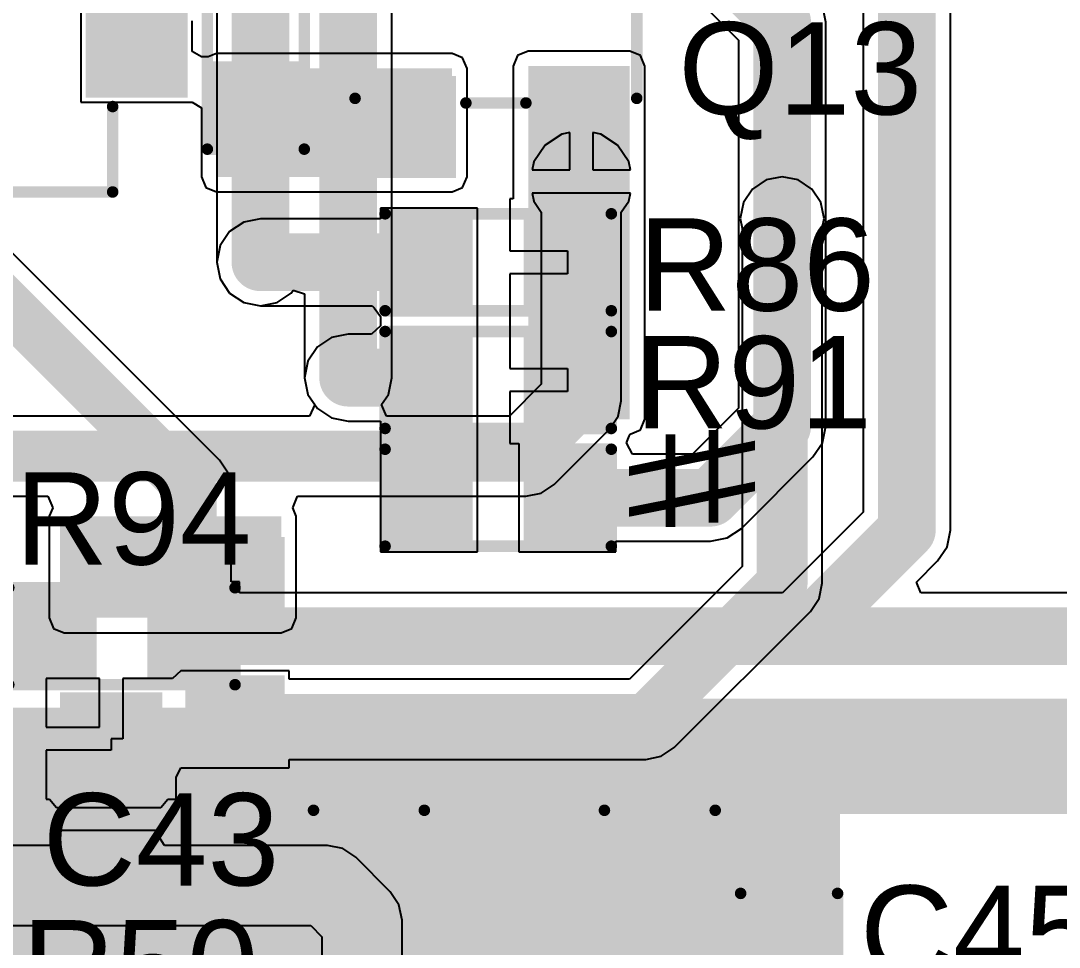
# Model space of a CAD drawing. Header units: millimetres. Extents: x 0 to 214, y 0 to 214.
# Drawn here: x 5.2732 to 5.723, y 0.9653 to 1.3666 of the extents above; entities that cross this region are included whole.
import ezdxf

# ---------------------------------------------------------------- set-up
doc = ezdxf.new("R2010")
doc.units = ezdxf.units.MM
doc.header["$MEASUREMENT"] = 0
for name, color, linetype in [('BottomLayer', 5, 'Continuous'), ('BottomPaste', 16, 'Continuous'), ('BottomSolder', 6, 'Continuous'), ('TopLayer', 1, 'Continuous'), ('TopOverlay', 2, 'Continuous'), ('TopPaste', 8, 'Continuous'), ('TopSolder', 216, 'Continuous'), ('ViaHoleLayer', 16, 'Continuous')]:
    doc.layers.add(name, color=color, linetype=linetype)
doc.styles.add('Arial', font='', dxfattribs={"height": 0.2})
doc.styles.get('Arial').set_extended_font_data('Arial')

# ---------------------------------------------------------------- blocks, each defined once
blk = doc.blocks.new('RES_0603_128')
at = {"layer": 'TopLayer'}
for points in [[(-0.015, 0.0175), (-0.015, -0.0175), (-0.045, -0.0175), (-0.045, 0.0175)], [(0.045, 0.0175), (0.045, -0.0175), (0.015, -0.0175), (0.015, 0.0175)]]:
    blk.add_hatch(color=1, dxfattribs=at).paths.add_polyline_path(points)
at = {"layer": 'TopPaste'}
for points in [[(-0.015, 0.0175), (-0.015, -0.0175), (-0.045, -0.0175), (-0.045, 0.0175)], [(0.045, 0.0175), (0.045, -0.0175), (0.015, -0.0175), (0.015, 0.0175)]]:
    blk.add_hatch(color=8, dxfattribs=at).paths.add_polyline_path(points)
at = {"layer": 'TopSolder'}
for points in [[(-0.011, 0.0215), (-0.011, -0.0215), (-0.049, -0.0215), (-0.049, 0.0215)], [(0.049, 0.0215), (0.049, -0.0215), (0.011, -0.0215), (0.011, 0.0215)]]:
    blk.add_hatch(color=216, dxfattribs=at).paths.add_polyline_path(points)
at = {"layer": 'TopOverlay', "const_width": 0.005}
for points in [[(-0.049, -0.021), (-0.049, 0.021)], [(-0.049, 0.021), (0.049, 0.021)], [(0.049, -0.021), (0.049, 0.021)], [(-0.049, -0.021), (0.049, -0.021)]]:
    blk.add_lwpolyline(points, dxfattribs=at)
at = {"layer": 'TopOverlay', "const_width": 0.0025}
for points in [[(-0.05025, 0.021, 1), (-0.04775, 0.021, 1)], [(-0.05025, 0.021, 1), (-0.04775, 0.021, 1)], [(0.04775, 0.021, 1), (0.05025, 0.021, 1)], [(0.04775, 0.021, 1), (0.05025, 0.021, 1)], [(-0.05025, -0.021, 1), (-0.04775, -0.021, 1)], [(-0.05025, -0.021, 1), (-0.04775, -0.021, 1)], [(0.04775, -0.021, 1), (0.05025, -0.021, 1)], [(0.04775, -0.021, 1), (0.05025, -0.021, 1)]]:
    blk.add_lwpolyline(points, format="xyb", close=True, dxfattribs=at)
blk = doc.blocks.new('RES_0603_B_129')
at = {"layer": 'BottomLayer'}
for points in [[(-0.045, -0.0175), (-0.045, 0.0175), (-0.015, 0.0175), (-0.015, -0.0175)], [(0.015, -0.0175), (0.015, 0.0175), (0.045, 0.0175), (0.045, -0.0175)]]:
    blk.add_hatch(color=5, dxfattribs=at).paths.add_polyline_path(points)
at = {"layer": 'BottomPaste'}
for points in [[(-0.045, -0.0175), (-0.045, 0.0175), (-0.015, 0.0175), (-0.015, -0.0175)], [(0.015, -0.0175), (0.015, 0.0175), (0.045, 0.0175), (0.045, -0.0175)]]:
    blk.add_hatch(color=16, dxfattribs=at).paths.add_polyline_path(points)
at = {"layer": 'BottomSolder'}
for points in [[(-0.049, -0.0215), (-0.049, 0.0215), (-0.011, 0.0215), (-0.011, -0.0215)], [(0.011, -0.0215), (0.011, 0.0215), (0.049, 0.0215), (0.049, -0.0215)]]:
    blk.add_hatch(color=6, dxfattribs=at).paths.add_polyline_path(points)
blk = doc.blocks.new('RES_0603_135')
at = {"layer": 'TopLayer'}
for points in [[(-0.015, 0.0175), (-0.015, -0.0175), (-0.045, -0.0175), (-0.045, 0.0175)], [(0.045, 0.0175), (0.045, -0.0175), (0.015, -0.0175), (0.015, 0.0175)]]:
    blk.add_hatch(color=1, dxfattribs=at).paths.add_polyline_path(points)
at = {"layer": 'TopPaste'}
for points in [[(-0.015, 0.0175), (-0.015, -0.0175), (-0.045, -0.0175), (-0.045, 0.0175)], [(0.045, 0.0175), (0.045, -0.0175), (0.015, -0.0175), (0.015, 0.0175)]]:
    blk.add_hatch(color=8, dxfattribs=at).paths.add_polyline_path(points)
at = {"layer": 'TopSolder'}
for points in [[(-0.011, 0.0215), (-0.011, -0.0215), (-0.049, -0.0215), (-0.049, 0.0215)], [(0.049, 0.0215), (0.049, -0.0215), (0.011, -0.0215), (0.011, 0.0215)]]:
    blk.add_hatch(color=216, dxfattribs=at).paths.add_polyline_path(points)
at = {"layer": 'TopOverlay', "const_width": 0.005}
for points in [[(-0.049, -0.021), (-0.049, 0.021)], [(-0.049, 0.021), (0.049, 0.021)], [(0.049, -0.021), (0.049, 0.021)], [(-0.049, -0.021), (0.049, -0.021)]]:
    blk.add_lwpolyline(points, dxfattribs=at)
at = {"layer": 'TopOverlay', "const_width": 0.0025}
for points in [[(-0.05025, 0.021, 1), (-0.04775, 0.021, 1)], [(-0.05025, 0.021, 1), (-0.04775, 0.021, 1)], [(0.04775, 0.021, 1), (0.05025, 0.021, 1)], [(0.04775, 0.021, 1), (0.05025, 0.021, 1)], [(-0.05025, -0.021, 1), (-0.04775, -0.021, 1)], [(-0.05025, -0.021, 1), (-0.04775, -0.021, 1)], [(0.04775, -0.021, 1), (0.05025, -0.021, 1)], [(0.04775, -0.021, 1), (0.05025, -0.021, 1)]]:
    blk.add_lwpolyline(points, format="xyb", close=True, dxfattribs=at)
blk = doc.blocks.new('RES_0603_138')
at = {"layer": 'TopLayer'}
for points in [[(-0.015, 0.0175), (-0.015, -0.0175), (-0.045, -0.0175), (-0.045, 0.0175)], [(0.045, 0.0175), (0.045, -0.0175), (0.015, -0.0175), (0.015, 0.0175)]]:
    blk.add_hatch(color=1, dxfattribs=at).paths.add_polyline_path(points)
at = {"layer": 'TopPaste'}
for points in [[(-0.015, 0.0175), (-0.015, -0.0175), (-0.045, -0.0175), (-0.045, 0.0175)], [(0.045, 0.0175), (0.045, -0.0175), (0.015, -0.0175), (0.015, 0.0175)]]:
    blk.add_hatch(color=8, dxfattribs=at).paths.add_polyline_path(points)
at = {"layer": 'TopSolder'}
for points in [[(-0.011, 0.0215), (-0.011, -0.0215), (-0.049, -0.0215), (-0.049, 0.0215)], [(0.049, 0.0215), (0.049, -0.0215), (0.011, -0.0215), (0.011, 0.0215)]]:
    blk.add_hatch(color=216, dxfattribs=at).paths.add_polyline_path(points)
at = {"layer": 'TopOverlay', "const_width": 0.005}
for points in [[(-0.049, 0.021), (-0.049, -0.021)], [(0.049, 0.021), (-0.049, 0.021)], [(0.049, 0.021), (0.049, -0.021)], [(0.049, -0.021), (-0.049, -0.021)]]:
    blk.add_lwpolyline(points, dxfattribs=at)
at = {"layer": 'TopOverlay', "const_width": 0.0025}
for points in [[(-0.05025, 0.021, 1), (-0.04775, 0.021, 1)], [(-0.05025, 0.021, 1), (-0.04775, 0.021, 1)], [(0.04775, 0.021, 1), (0.05025, 0.021, 1)], [(0.04775, 0.021, 1), (0.05025, 0.021, 1)], [(-0.05025, -0.021, 1), (-0.04775, -0.021, 1)], [(-0.05025, -0.021, 1), (-0.04775, -0.021, 1)], [(0.04775, -0.021, 1), (0.05025, -0.021, 1)], [(0.04775, -0.021, 1), (0.05025, -0.021, 1)]]:
    blk.add_lwpolyline(points, format="xyb", close=True, dxfattribs=at)
blk = doc.blocks.new('RES_0603_143')
at = {"layer": 'TopLayer'}
for points in [[(-0.015, 0.0175), (-0.015, -0.0175), (-0.045, -0.0175), (-0.045, 0.0175)], [(0.045, 0.0175), (0.045, -0.0175), (0.015, -0.0175), (0.015, 0.0175)]]:
    blk.add_hatch(color=1, dxfattribs=at).paths.add_polyline_path(points)
at = {"layer": 'TopPaste'}
for points in [[(-0.015, 0.0175), (-0.015, -0.0175), (-0.045, -0.0175), (-0.045, 0.0175)], [(0.045, 0.0175), (0.045, -0.0175), (0.015, -0.0175), (0.015, 0.0175)]]:
    blk.add_hatch(color=8, dxfattribs=at).paths.add_polyline_path(points)
at = {"layer": 'TopSolder'}
for points in [[(-0.011, 0.0215), (-0.011, -0.0215), (-0.049, -0.0215), (-0.049, 0.0215)], [(0.049, 0.0215), (0.049, -0.0215), (0.011, -0.0215), (0.011, 0.0215)]]:
    blk.add_hatch(color=216, dxfattribs=at).paths.add_polyline_path(points)
at = {"layer": 'TopOverlay', "const_width": 0.005}
for points in [[(-0.049, 0.021), (-0.049, -0.021)], [(0.049, 0.021), (-0.049, 0.021)], [(0.049, 0.021), (0.049, -0.021)], [(0.049, -0.021), (-0.049, -0.021)]]:
    blk.add_lwpolyline(points, dxfattribs=at)
at = {"layer": 'TopOverlay', "const_width": 0.0025}
for points in [[(-0.05025, 0.021, 1), (-0.04775, 0.021, 1)], [(-0.05025, 0.021, 1), (-0.04775, 0.021, 1)], [(0.04775, 0.021, 1), (0.05025, 0.021, 1)], [(0.04775, 0.021, 1), (0.05025, 0.021, 1)], [(-0.05025, -0.021, 1), (-0.04775, -0.021, 1)], [(-0.05025, -0.021, 1), (-0.04775, -0.021, 1)], [(0.04775, -0.021, 1), (0.05025, -0.021, 1)], [(0.04775, -0.021, 1), (0.05025, -0.021, 1)]]:
    blk.add_lwpolyline(points, format="xyb", close=True, dxfattribs=at)
blk = doc.blocks.new('SOT_23_B_157')
at = {"layer": 'BottomLayer'}
for points in [[(-0.05354, 0.05748), (-0.02126, 0.05748), (-0.02126, 0.02126), (-0.05354, 0.02126)], [(0.02126, 0.05748), (0.05354, 0.05748), (0.05354, 0.02126), (0.02126, 0.02126)], [(-0.01614, -0.02126), (0.01614, -0.02126), (0.01614, -0.05748), (-0.01614, -0.05748)]]:
    blk.add_hatch(color=5, dxfattribs=at).paths.add_polyline_path(points)
at = {"layer": 'BottomPaste'}
for points in [[(-0.05354, 0.05748), (-0.02126, 0.05748), (-0.02126, 0.02126), (-0.05354, 0.02126)], [(0.02126, 0.05748), (0.05354, 0.05748), (0.05354, 0.02126), (0.02126, 0.02126)], [(-0.01614, -0.02126), (0.01614, -0.02126), (0.01614, -0.05748), (-0.01614, -0.05748)]]:
    blk.add_hatch(color=16, dxfattribs=at).paths.add_polyline_path(points)
at = {"layer": 'BottomSolder'}
for points in [[(-0.05754, 0.06148), (-0.01726, 0.06148), (-0.01726, 0.01726), (-0.05754, 0.01726)], [(0.01726, 0.06148), (0.05754, 0.06148), (0.05754, 0.01726), (0.01726, 0.01726)], [(-0.02014, -0.01726), (0.02014, -0.01726), (0.02014, -0.06148), (-0.02014, -0.06148)]]:
    blk.add_hatch(color=6, dxfattribs=at).paths.add_polyline_path(points)
blk = doc.blocks.new('RES_0603_283')
at = {"layer": 'TopLayer'}
for points in [[(-0.015, 0.0175), (-0.015, -0.0175), (-0.045, -0.0175), (-0.045, 0.0175)], [(0.045, 0.0175), (0.045, -0.0175), (0.015, -0.0175), (0.015, 0.0175)]]:
    blk.add_hatch(color=1, dxfattribs=at).paths.add_polyline_path(points)
at = {"layer": 'TopPaste'}
for points in [[(-0.015, 0.0175), (-0.015, -0.0175), (-0.045, -0.0175), (-0.045, 0.0175)], [(0.045, 0.0175), (0.045, -0.0175), (0.015, -0.0175), (0.015, 0.0175)]]:
    blk.add_hatch(color=8, dxfattribs=at).paths.add_polyline_path(points)
at = {"layer": 'TopSolder'}
for points in [[(-0.011, 0.0215), (-0.011, -0.0215), (-0.049, -0.0215), (-0.049, 0.0215)], [(0.049, 0.0215), (0.049, -0.0215), (0.011, -0.0215), (0.011, 0.0215)]]:
    blk.add_hatch(color=216, dxfattribs=at).paths.add_polyline_path(points)
at = {"layer": 'TopOverlay', "const_width": 0.005}
for points in [[(-0.049, 0.021), (0.049, 0.021)], [(-0.049, 0.021), (-0.049, -0.021)], [(0.049, 0.021), (0.049, -0.021)], [(-0.049, -0.021), (0.049, -0.021)]]:
    blk.add_lwpolyline(points, dxfattribs=at)
at = {"layer": 'TopOverlay', "const_width": 0.0025}
for points in [[(-0.05025, 0.021, 1), (-0.04775, 0.021, 1)], [(-0.05025, 0.021, 1), (-0.04775, 0.021, 1)], [(0.04775, 0.021, 1), (0.05025, 0.021, 1)], [(0.04775, 0.021, 1), (0.05025, 0.021, 1)], [(-0.05025, -0.021, 1), (-0.04775, -0.021, 1)], [(-0.05025, -0.021, 1), (-0.04775, -0.021, 1)], [(0.04775, -0.021, 1), (0.05025, -0.021, 1)], [(0.04775, -0.021, 1), (0.05025, -0.021, 1)]]:
    blk.add_lwpolyline(points, format="xyb", close=True, dxfattribs=at)
blk = doc.blocks.new('SOT_23_314')
at = {"layer": 'TopLayer'}
for points in [[(-0.01614, 0.05748), (0.01614, 0.05748), (0.01614, 0.02126), (-0.01614, 0.02126)], [(-0.05354, -0.02126), (-0.02126, -0.02126), (-0.02126, -0.05748), (-0.05354, -0.05748)], [(0.02126, -0.02126), (0.05354, -0.02126), (0.05354, -0.05748), (0.02126, -0.05748)]]:
    blk.add_hatch(color=1, dxfattribs=at).paths.add_polyline_path(points)
at = {"layer": 'TopPaste'}
for points in [[(-0.01614, 0.05748), (0.01614, 0.05748), (0.01614, 0.02126), (-0.01614, 0.02126)], [(-0.05354, -0.02126), (-0.02126, -0.02126), (-0.02126, -0.05748), (-0.05354, -0.05748)], [(0.02126, -0.02126), (0.05354, -0.02126), (0.05354, -0.05748), (0.02126, -0.05748)]]:
    blk.add_hatch(color=8, dxfattribs=at).paths.add_polyline_path(points)
at = {"layer": 'TopSolder'}
for points in [[(-0.02014, 0.06148), (0.02014, 0.06148), (0.02014, 0.01726), (-0.02014, 0.01726)], [(-0.05754, -0.01726), (-0.01726, -0.01726), (-0.01726, -0.06148), (-0.05754, -0.06148)], [(0.01726, -0.01726), (0.05754, -0.01726), (0.05754, -0.06148), (0.01726, -0.06148)]]:
    blk.add_hatch(color=216, dxfattribs=at).paths.add_polyline_path(points)
at = {"layer": 'TopOverlay', "const_width": 0.005}
for points in [[(-0.061, -0.027), (-0.061, 0.029)], [(-0.024, 0.029), (-0.061, 0.029)], [(0.061, 0.029), (0.024, 0.029)], [(0.061, -0.027), (0.061, 0.029)], [(0.013, -0.029), (-0.013, -0.029)]]:
    blk.add_lwpolyline(points, dxfattribs=at)
at = {"layer": 'TopOverlay'}
for points, const_width in [([(-0.06225, 0.029, 1), (-0.05975, 0.029, 1)], 0.0025), ([(-0.06225, 0.029, 1), (-0.05975, 0.029, 1)], 0.0025), ([(-0.02525, 0.029, 1), (-0.02275, 0.029, 1)], 0.0025), ([(0.02275, 0.029, 1), (0.02525, 0.029, 1)], 0.0025), ([(0.05975, 0.029, 1), (0.06225, 0.029, 1)], 0.0025), ([(0.05975, 0.029, 1), (0.06225, 0.029, 1)], 0.0025), ([(-0.06225, -0.027, 1), (-0.05975, -0.027, 1)], 0.0025), ([(-0.01425, -0.029, 1), (-0.01175, -0.029, 1)], 0.0025), ([(0.01175, -0.029, 1), (0.01425, -0.029, 1)], 0.0025), ([(0.05975, -0.027, 1), (0.06225, -0.027, 1)], 0.0025), ([(-0.06439, -0.045, 1), (-0.07161, -0.045, 1)], 0.01), ([(-0.07411, -0.045, 1), (-0.06911, -0.045, 1)], 0.005), ([(-0.06689, -0.045, 1), (-0.06189, -0.045, 1)], 0.005)]:
    blk.add_lwpolyline(points, format="xyb", close=True, dxfattribs=dict(at, const_width=const_width))
blk = doc.blocks.new('SOT_23_318')
at = {"layer": 'TopLayer'}
for points in [[(-0.01614, 0.05748), (0.01614, 0.05748), (0.01614, 0.02126), (-0.01614, 0.02126)], [(-0.05354, -0.02126), (-0.02126, -0.02126), (-0.02126, -0.05748), (-0.05354, -0.05748)], [(0.02126, -0.02126), (0.05354, -0.02126), (0.05354, -0.05748), (0.02126, -0.05748)]]:
    blk.add_hatch(color=1, dxfattribs=at).paths.add_polyline_path(points)
at = {"layer": 'TopPaste'}
for points in [[(-0.01614, 0.05748), (0.01614, 0.05748), (0.01614, 0.02126), (-0.01614, 0.02126)], [(-0.05354, -0.02126), (-0.02126, -0.02126), (-0.02126, -0.05748), (-0.05354, -0.05748)], [(0.02126, -0.02126), (0.05354, -0.02126), (0.05354, -0.05748), (0.02126, -0.05748)]]:
    blk.add_hatch(color=8, dxfattribs=at).paths.add_polyline_path(points)
at = {"layer": 'TopSolder'}
for points in [[(-0.02014, 0.06148), (0.02014, 0.06148), (0.02014, 0.01726), (-0.02014, 0.01726)], [(-0.05754, -0.01726), (-0.01726, -0.01726), (-0.01726, -0.06148), (-0.05754, -0.06148)], [(0.01726, -0.01726), (0.05754, -0.01726), (0.05754, -0.06148), (0.01726, -0.06148)]]:
    blk.add_hatch(color=216, dxfattribs=at).paths.add_polyline_path(points)
at = {"layer": 'TopOverlay', "const_width": 0.005}
for points in [[(-0.061, 0.029), (-0.024, 0.029)], [(-0.061, -0.027), (-0.061, 0.029)], [(0.024, 0.029), (0.061, 0.029)], [(0.061, -0.027), (0.061, 0.029)], [(-0.013, -0.029), (0.013, -0.029)]]:
    blk.add_lwpolyline(points, dxfattribs=at)
at = {"layer": 'TopOverlay'}
for points, const_width in [([(-0.06225, 0.029, 1), (-0.05975, 0.029, 1)], 0.0025), ([(-0.06225, 0.029, 1), (-0.05975, 0.029, 1)], 0.0025), ([(-0.02525, 0.029, 1), (-0.02275, 0.029, 1)], 0.0025), ([(0.02275, 0.029, 1), (0.02525, 0.029, 1)], 0.0025), ([(0.05975, 0.029, 1), (0.06225, 0.029, 1)], 0.0025), ([(0.05975, 0.029, 1), (0.06225, 0.029, 1)], 0.0025), ([(-0.06225, -0.027, 1), (-0.05975, -0.027, 1)], 0.0025), ([(-0.01425, -0.029, 1), (-0.01175, -0.029, 1)], 0.0025), ([(0.01175, -0.029, 1), (0.01425, -0.029, 1)], 0.0025), ([(0.05975, -0.027, 1), (0.06225, -0.027, 1)], 0.0025), ([(-0.06439, -0.045, 1), (-0.07161, -0.045, 1)], 0.01), ([(-0.07411, -0.045, 1), (-0.06911, -0.045, 1)], 0.005), ([(-0.06689, -0.045, 1), (-0.06189, -0.045, 1)], 0.005)]:
    blk.add_lwpolyline(points, format="xyb", close=True, dxfattribs=dict(at, const_width=const_width))
blk = doc.blocks.new('C__0603_343')
at = {"layer": 'TopLayer'}
for points in [[(-0.015, 0.0175), (-0.015, -0.0175), (-0.045, -0.0175), (-0.045, 0.0175)], [(0.045, 0.0175), (0.045, -0.0175), (0.015, -0.0175), (0.015, 0.0175)]]:
    blk.add_hatch(color=1, dxfattribs=at).paths.add_polyline_path(points)
at = {"layer": 'TopPaste'}
for points in [[(-0.015, 0.0175), (-0.015, -0.0175), (-0.045, -0.0175), (-0.045, 0.0175)], [(0.045, 0.0175), (0.045, -0.0175), (0.015, -0.0175), (0.015, 0.0175)]]:
    blk.add_hatch(color=8, dxfattribs=at).paths.add_polyline_path(points)
at = {"layer": 'TopSolder'}
for points in [[(-0.01264, 0.01986), (-0.01264, -0.01986), (-0.04736, -0.01986), (-0.04736, 0.01986)], [(0.04736, 0.01986), (0.04736, -0.01986), (0.01264, -0.01986), (0.01264, 0.01986)]]:
    blk.add_hatch(color=216, dxfattribs=at).paths.add_polyline_path(points)
at = {"layer": 'TopOverlay', "const_width": 0.005}
for points in [[(-0.049, 0.021), (-0.049, -0.021)], [(-0.049, 0.021), (-0.018, 0.021)], [(0.018, 0.021), (0.049, 0.021)], [(0.049, 0.021), (0.049, -0.021)], [(-0.049, -0.021), (-0.018, -0.021)], [(0.018, -0.021), (0.049, -0.021)]]:
    blk.add_lwpolyline(points, dxfattribs=at)
at = {"layer": 'TopOverlay', "const_width": 0.0025}
for points in [[(-0.05025, 0.021, 1), (-0.04775, 0.021, 1)], [(-0.05025, 0.021, 1), (-0.04775, 0.021, 1)], [(-0.01925, 0.021, 1), (-0.01675, 0.021, 1)], [(0.01675, 0.021, 1), (0.01925, 0.021, 1)], [(0.04775, 0.021, 1), (0.05025, 0.021, 1)], [(0.04775, 0.021, 1), (0.05025, 0.021, 1)], [(-0.05025, -0.021, 1), (-0.04775, -0.021, 1)], [(-0.05025, -0.021, 1), (-0.04775, -0.021, 1)], [(-0.01925, -0.021, 1), (-0.01675, -0.021, 1)], [(0.01675, -0.021, 1), (0.01925, -0.021, 1)], [(0.04775, -0.021, 1), (0.05025, -0.021, 1)], [(0.04775, -0.021, 1), (0.05025, -0.021, 1)]]:
    blk.add_lwpolyline(points, format="xyb", close=True, dxfattribs=at)
blk = doc.blocks.new('RVT1E100M0405__345')
at = {"layer": 'TopLayer'}
for points in [[(-0.12205, 0.0315), (-0.01969, 0.0315), (-0.01969, -0.0315), (-0.12205, -0.0315)], [(0.01969, 0.0315), (0.12205, 0.0315), (0.12205, -0.0315), (0.01969, -0.0315)]]:
    blk.add_hatch(color=1, dxfattribs=at).paths.add_polyline_path(points)
at = {"layer": 'TopPaste'}
for points in [[(-0.12205, 0.0315), (-0.01969, 0.0315), (-0.01969, -0.0315), (-0.12205, -0.0315)], [(0.01969, 0.0315), (0.12205, 0.0315), (0.12205, -0.0315), (0.01969, -0.0315)]]:
    blk.add_hatch(color=8, dxfattribs=at).paths.add_polyline_path(points)
at = {"layer": 'TopSolder'}
for points in [[(-0.12605, 0.0355), (-0.01569, 0.0355), (-0.01569, -0.0355), (-0.12605, -0.0355)], [(0.01569, 0.0355), (0.12605, 0.0355), (0.12605, -0.0355), (0.01569, -0.0355)]]:
    blk.add_hatch(color=216, dxfattribs=at).paths.add_polyline_path(points)
at = {"layer": 'TopOverlay', "const_width": 0.005}
for points in [[(-0.037, 0.087), (-0.08325, 0.04075)], [(-0.037, 0.087), (0.085, 0.087)], [(0.085, 0.087), (0.085, 0.039)], [(-0.108, 0.065), (-0.108, 0.037)], [(-0.122, 0.051), (-0.094, 0.051)], [(-0.08325, 0.04075), (-0.08325, 0.035)], [(-0.08325, -0.035), (-0.08325, -0.04075)], [(-0.08325, -0.04075), (-0.037, -0.087)], [(0.085, -0.039), (0.085, -0.087)], [(-0.037, -0.087), (0.085, -0.087)]]:
    blk.add_lwpolyline(points, dxfattribs=at)
at = {"layer": 'TopOverlay', "const_width": 0.0025}
for points in [[(-0.03825, 0.087, 1), (-0.03575, 0.087, 1)], [(-0.03825, 0.087, 1), (-0.03575, 0.087, 1)], [(0.08375, 0.087, 1), (0.08625, 0.087, 1)], [(0.08375, 0.087, 1), (0.08625, 0.087, 1)], [(-0.10925, 0.065, 1), (-0.10675, 0.065, 1)], [(-0.12325, 0.051, 1), (-0.12075, 0.051, 1)], [(-0.09525, 0.051, 1), (-0.09275, 0.051, 1)], [(-0.0845, 0.04075, 1), (-0.082, 0.04075, 1)], [(-0.0845, 0.04075, 1), (-0.082, 0.04075, 1)], [(0.08375, 0.039, 1), (0.08625, 0.039, 1)], [(-0.10925, 0.037, 1), (-0.10675, 0.037, 1)], [(-0.0845, 0.035, 1), (-0.082, 0.035, 1)], [(-0.0845, -0.035, 1), (-0.082, -0.035, 1)], [(-0.0845, -0.04075, 1), (-0.082, -0.04075, 1)], [(-0.0845, -0.04075, 1), (-0.082, -0.04075, 1)], [(0.08375, -0.039, 1), (0.08625, -0.039, 1)], [(-0.03825, -0.087, 1), (-0.03575, -0.087, 1)], [(-0.03825, -0.087, 1), (-0.03575, -0.087, 1)], [(0.08375, -0.087, 1), (0.08625, -0.087, 1)], [(0.08375, -0.087, 1), (0.08625, -0.087, 1)]]:
    blk.add_lwpolyline(points, format="xyb", close=True, dxfattribs=at)

msp = doc.modelspace()

# ---------------------------------------------------------------- hatches: boundary and pattern name
at = {"layer": 'BottomLayer'}
h = msp.add_hatch(color=5, dxfattribs=at)
edge = h.paths.add_edge_path()
edge.add_arc((5.516, 1.297), 0.01181, 0, 360)
h = msp.add_hatch(color=5, dxfattribs=at)
edge = h.paths.add_edge_path()
edge.add_arc((5.603, 1.28089), 0.01181, 0, 360)
h = msp.add_hatch(color=5, dxfattribs=at)
edge = h.paths.add_edge_path()
edge.add_arc((5.377, 1.262), 0.01181, 0, 360)
h = msp.add_hatch(color=5, dxfattribs=at)
edge = h.paths.add_edge_path()
edge.add_arc((5.415, 1.212), 0.01181, 0, 360)
msp.add_hatch(color=5, dxfattribs=at).paths.add_polyline_path([(5.292, 1.108), (5.386, 1.108), (5.386, 1.152), (5.292, 1.152)])
h = msp.add_hatch(color=5, dxfattribs=at)
edge = h.paths.add_edge_path()
edge.add_arc((5.31131, 1.02081), 0.01181, 0, 360)
at = {"layer": 'BottomSolder'}
h = msp.add_hatch(color=6, dxfattribs=at)
edge = h.paths.add_edge_path()
edge.add_arc((5.516, 1.297), 0.00591, 0, 360)
h = msp.add_hatch(color=6, dxfattribs=at)
edge = h.paths.add_edge_path()
edge.add_arc((5.603, 1.28089), 0.00591, 0, 360)
h = msp.add_hatch(color=6, dxfattribs=at)
edge = h.paths.add_edge_path()
edge.add_arc((5.377, 1.262), 0.00591, 0, 360)
h = msp.add_hatch(color=6, dxfattribs=at)
edge = h.paths.add_edge_path()
edge.add_arc((5.415, 1.212), 0.00591, 0, 360)
h = msp.add_hatch(color=6, dxfattribs=at)
edge = h.paths.add_edge_path()
edge.add_arc((5.31131, 1.02081), 0.00591, 0, 360)
at = {"layer": 'TopLayer'}
for points in [[(5.358, 1.299), (5.46, 1.299), (5.46, 1.346), (5.358, 1.346)], [(5.493, 1.194), (5.537, 1.194), (5.537, 1.347), (5.493, 1.347)], [(4.537, 0.94818), (5.628, 0.94818), (5.628, 1.069), (4.537, 1.069)]]:
    msp.add_hatch(color=1, dxfattribs=at).paths.add_polyline_path(points)
h = msp.add_hatch(color=1, dxfattribs=at)
edge = h.paths.add_edge_path()
edge.add_arc((5.516, 1.297), 0.01181, 0, 360)
h = msp.add_hatch(color=1, dxfattribs=at)
edge = h.paths.add_edge_path()
edge.add_arc((5.603, 1.28089), 0.01181, 0, 360)
h = msp.add_hatch(color=1, dxfattribs=at)
edge = h.paths.add_edge_path()
edge.add_arc((5.377, 1.262), 0.01181, 0, 360)
h = msp.add_hatch(color=1, dxfattribs=at)
edge = h.paths.add_edge_path()
edge.add_arc((5.415, 1.212), 0.01181, 0, 360)
h = msp.add_hatch(color=1, dxfattribs=at)
edge = h.paths.add_edge_path()
edge.add_arc((5.31131, 1.02081), 0.01181, 0, 360)
at = {"layer": 'TopSolder'}
h = msp.add_hatch(color=216, dxfattribs=at)
edge = h.paths.add_edge_path()
edge.add_arc((5.516, 1.297), 0.00591, 0, 360)
h = msp.add_hatch(color=216, dxfattribs=at)
edge = h.paths.add_edge_path()
edge.add_arc((5.603, 1.28089), 0.00591, 0, 360)
h = msp.add_hatch(color=216, dxfattribs=at)
edge = h.paths.add_edge_path()
edge.add_arc((5.377, 1.262), 0.00591, 0, 360)
h = msp.add_hatch(color=216, dxfattribs=at)
edge = h.paths.add_edge_path()
edge.add_arc((5.415, 1.212), 0.00591, 0, 360)
h = msp.add_hatch(color=216, dxfattribs=at)
edge = h.paths.add_edge_path()
edge.add_arc((5.31131, 1.02081), 0.00591, 0, 360)
at = {"layer": 'ViaHoleLayer'}
h = msp.add_hatch(color=16, dxfattribs=at)
edge = h.paths.add_edge_path()
edge.add_arc((5.516, 1.297), 0.00591, 0, 360)
h = msp.add_hatch(color=16, dxfattribs=at)
edge = h.paths.add_edge_path()
edge.add_arc((5.603, 1.28089), 0.00591, 0, 360)
h = msp.add_hatch(color=16, dxfattribs=at)
edge = h.paths.add_edge_path()
edge.add_arc((5.377, 1.262), 0.00591, 0, 360)
h = msp.add_hatch(color=16, dxfattribs=at)
edge = h.paths.add_edge_path()
edge.add_arc((5.415, 1.212), 0.00591, 0, 360)
h = msp.add_hatch(color=16, dxfattribs=at)
edge = h.paths.add_edge_path()
edge.add_arc((5.31131, 1.02081), 0.00591, 0, 360)

# ---------------------------------------------------------------- linework, layer by layer
at = {"layer": 'BottomLayer'}
for p, q in [((5.43386, 1.212), (5.43386, 1.74)), ((5.35814, 1.424), (5.35814, 1.262)), ((5.511, 1.31824), (5.50749, 1.31755)), ((5.511, 1.302), (5.511, 1.31824)), ((5.52451, 1.31755), (5.521, 1.31824)), ((5.521, 1.31824), (5.521, 1.302)), ((5.50749, 1.31755), (5.50028, 1.31272)), ((5.53172, 1.31272), (5.52451, 1.31755)), ((5.50028, 1.31272), (5.49545, 1.30551)), ((5.53655, 1.30551), (5.53172, 1.31272)), ((5.49545, 1.30551), (5.49476, 1.302)), ((5.53724, 1.302), (5.53655, 1.30551)), ((5.49476, 1.302), (5.511, 1.302)), ((5.521, 1.302), (5.53724, 1.302)), ((5.59605, 1.29767), (5.59016, 1.29373)), ((5.603, 1.29905), (5.59605, 1.29767)), ((5.60995, 1.29767), (5.603, 1.29905)), ((5.61584, 1.29373), (5.60995, 1.29767)), ((5.53724, 1.292), (5.49476, 1.292)), ((5.49476, 1.292), (5.49545, 1.28849)), ((5.53655, 1.28849), (5.53724, 1.292)), ((5.59016, 1.29373), (5.58622, 1.28784)), ((5.61978, 1.28784), (5.61584, 1.29373)), ((5.49545, 1.28849), (5.49867, 1.28368)), ((5.53333, 1.28368), (5.53655, 1.28849)), ((5.58622, 1.28784), (5.58484, 1.28089)), ((5.62116, 1.28089), (5.61978, 1.28784)), ((5.49867, 1.28368), (5.49867, 1.20918)), ((5.53333, 1.202), (5.53333, 1.28368)), ((5.58484, 1.28089), (5.58567, 1.27673)), ((5.62033, 1.27673), (5.62116, 1.28089)), ((5.58567, 1.27673), (5.58567, 1.13018)), ((5.62033, 1.123), (5.62033, 1.27673)), ((5.35814, 1.262), (5.35957, 1.25478)), ((5.35957, 1.25478), (5.36366, 1.24866)), ((5.36366, 1.24866), (5.36978, 1.24457)), ((5.38422, 1.24457), (5.39034, 1.24866)), ((5.39034, 1.24866), (5.39114, 1.24986)), ((5.39114, 1.24986), (5.39614, 1.24834)), ((5.39614, 1.24834), (5.39614, 1.212)), ((5.36978, 1.24457), (5.377, 1.24314)), ((5.377, 1.24314), (5.38422, 1.24457)), ((5.39614, 1.212), (5.39757, 1.20478)), ((5.43243, 1.20478), (5.43386, 1.212)), ((5.49867, 1.20918), (5.48482, 1.19533)), ((5.39757, 1.20478), (5.40055, 1.20033)), ((5.42945, 1.20033), (5.43243, 1.20478)), ((5.53201, 1.19537), (5.53333, 1.202)), ((5.40055, 1.20033), (5.39833, 1.19533)), ((5.43167, 1.19533), (5.42945, 1.20033)), ((5.39833, 1.19533), (5.17232, 1.19533)), ((5.48482, 1.19533), (5.43167, 1.19533)), ((5.52826, 1.18974), (5.53201, 1.19537)), ((5.50426, 1.16574), (5.52826, 1.18974)), ((5.49863, 1.16199), (5.50426, 1.16574)), ((5.17232, 1.16067), (5.28495, 1.16067)), ((5.28495, 1.16067), (5.28702, 1.15567)), ((5.39098, 1.15567), (5.39305, 1.16067)), ((5.39305, 1.16067), (5.492, 1.16067)), ((5.492, 1.16067), (5.49863, 1.16199)), ((5.28702, 1.15567), (5.28551, 1.152)), ((5.28551, 1.152), (5.28551, 1.108)), ((5.39249, 1.152), (5.39098, 1.15567)), ((5.39249, 1.108), (5.39249, 1.152)), ((5.58567, 1.13018), (5.53682, 1.08133)), ((5.61901, 1.11637), (5.62033, 1.123)), ((5.61526, 1.11074), (5.61901, 1.11637)), ((5.28551, 1.108), (5.28741, 1.10341)), ((5.39059, 1.10341), (5.39249, 1.108)), ((5.55626, 1.05174), (5.61526, 1.11074)), ((5.28741, 1.10341), (5.292, 1.10151)), ((5.386, 1.10151), (5.39059, 1.10341)), ((5.292, 1.10151), (5.386, 1.10151)), ((5.3425, 1.085), (5.33885, 1.08174)), ((5.34413, 1.085), (5.3425, 1.085)), ((5.3895, 1.085), (5.34413, 1.085)), ((5.3895, 1.08133), (5.3895, 1.085)), ((5.30737, 1.08174), (5.28426, 1.08174)), ((5.28426, 1.08174), (5.28426, 1.0606)), ((5.30737, 1.0606), (5.30737, 1.08174)), ((5.3375, 1.08174), (5.31737, 1.08174)), ((5.31737, 1.08174), (5.31737, 1.0556)), ((5.33885, 1.08174), (5.3375, 1.08174)), ((5.53682, 1.08133), (5.3895, 1.08133)), ((5.28426, 1.0606), (5.30737, 1.0606)), ((5.31737, 1.0556), (5.31237, 1.0556)), ((5.31237, 1.0556), (5.31237, 1.0506)), ((5.31237, 1.0506), (5.28426, 1.0506)), ((5.28426, 1.0506), (5.28426, 1.02946)), ((5.55063, 1.04799), (5.55626, 1.05174)), ((5.3895, 1.043), (5.3895, 1.04667)), ((5.3895, 1.04667), (5.544, 1.04667)), ((5.544, 1.04667), (5.55063, 1.04799)), ((5.34048, 1.03884), (5.3425, 1.043)), ((5.3425, 1.043), (5.34548, 1.043)), ((5.34548, 1.043), (5.3895, 1.043)), ((5.34048, 1.02946), (5.34048, 1.03884)), ((5.28426, 1.02946), (5.28569, 1.02946)), ((5.28569, 1.02946), (5.28869, 1.02581)), ((5.28869, 1.02581), (5.33393, 1.02581)), ((5.33393, 1.02581), (5.33693, 1.02946)), ((5.33693, 1.02946), (5.34048, 1.02946)), ((5.29036, 1.01433), (5.28719, 1.00933)), ((5.33255, 1.01581), (5.29007, 1.01581)), ((5.29007, 1.01581), (5.29036, 1.01433)), ((5.33226, 1.01433), (5.33255, 1.01581)), ((5.33543, 1.00933), (5.33226, 1.01433)), ((5.28719, 1.00933), (5.22618, 1.00933)), ((5.406, 1.00933), (5.33543, 1.00933)), ((5.41263, 1.00801), (5.406, 1.00933)), ((5.41826, 1.00426), (5.41263, 1.00801)), ((5.43326, 0.98926), (5.41826, 1.00426)), ((5.43701, 0.98363), (5.43326, 0.98926)), ((5.43833, 0.977), (5.43701, 0.98363)), ((5.43833, 0.904), (5.43833, 0.977)), ((5.219, 0.97467), (5.39882, 0.97467)), ((5.39882, 0.97467), (5.40367, 0.96982)), ((5.40367, 0.96982), (5.40367, 0.91118))]:
    msp.add_line(p, q, dxfattribs=at)
for points, const_width in [([(5.415, 1.212), (5.415, 1.74)], 0.025), ([(5.377, 1.262), (5.377, 1.424)], 0.025), ([(5.516, 1.202), (5.516, 1.297)], 0.022), ([(5.603, 1.123), (5.603, 1.28089)], 0.022), ([(5.492, 1.178), (5.516, 1.202)], 0.022), ([(5.159, 1.178), (5.492, 1.178)], 0.022), ([(5.544, 1.064), (5.603, 1.123)], 0.022), ([(5.366, 1.064), (5.544, 1.064)], 0.022), ([(5.31162, 1.05485), (5.31237, 1.0556)], 0.022), ([(5.31162, 1.02112), (5.31162, 1.05485)], 0.022), ([(5.31131, 1.02081), (5.31162, 1.02112)], 0.022), ([(5.219, 0.992), (5.406, 0.992)], 0.022), ([(5.406, 0.992), (5.421, 0.977)], 0.022), ([(5.421, 0.904), (5.421, 0.977)], 0.022)]:
    msp.add_lwpolyline(points, dxfattribs=dict(at, const_width=const_width))
for points, const_width in [([(5.5105, 1.297, 1), (5.5215, 1.297, 1)], 0.011), ([(5.5975, 1.28089, 1), (5.6085, 1.28089, 1)], 0.011), ([(5.37075, 1.262, 1), (5.38325, 1.262, 1)], 0.0125), ([(5.40875, 1.212, 1), (5.42125, 1.212, 1)], 0.0125), ([(5.5105, 1.202, 1), (5.5215, 1.202, 1)], 0.011), ([(5.5105, 1.202, 1), (5.5215, 1.202, 1)], 0.011), ([(5.4865, 1.178, 1), (5.4975, 1.178, 1)], 0.011), ([(5.4865, 1.178, 1), (5.4975, 1.178, 1)], 0.011), ([(5.5975, 1.123, 1), (5.6085, 1.123, 1)], 0.011), ([(5.5975, 1.123, 1), (5.6085, 1.123, 1)], 0.011), ([(5.3605, 1.064, 1), (5.3715, 1.064, 1)], 0.011), ([(5.5385, 1.064, 1), (5.5495, 1.064, 1)], 0.011), ([(5.5385, 1.064, 1), (5.5495, 1.064, 1)], 0.011), ([(5.30687, 1.0556, 1), (5.31787, 1.0556, 1)], 0.011), ([(5.30612, 1.05485, 1), (5.31712, 1.05485, 1)], 0.011), ([(5.30612, 1.05485, 1), (5.31712, 1.05485, 1)], 0.011), ([(5.30581, 1.02081, 1), (5.31681, 1.02081, 1)], 0.011), ([(5.30612, 1.02112, 1), (5.31712, 1.02112, 1)], 0.011), ([(5.30612, 1.02112, 1), (5.31712, 1.02112, 1)], 0.011), ([(5.4005, 0.992, 1), (5.4115, 0.992, 1)], 0.011), ([(5.4005, 0.992, 1), (5.4115, 0.992, 1)], 0.011), ([(5.4155, 0.977, 1), (5.4265, 0.977, 1)], 0.011), ([(5.4155, 0.977, 1), (5.4265, 0.977, 1)], 0.011)]:
    msp.add_lwpolyline(points, format="xyb", close=True, dxfattribs=dict(at, const_width=const_width))
at = {"layer": 'TopLayer'}
for p, q in [((5.67586, 1.146), (5.67586, 1.433)), ((5.63814, 1.42519), (5.63814, 1.15381)), ((5.56182, 1.38051), (5.58414, 1.35819)), ((5.29926, 1.37559), (5.29926, 1.33131)), ((5.62186, 1.366), (5.62043, 1.37322)), ((5.34748, 1.35337), (5.34748, 1.36663)), ((5.62186, 1.28089), (5.62186, 1.366)), ((5.58414, 1.35819), (5.58414, 1.28089)), ((5.3515, 1.351), (5.34748, 1.35337)), ((5.35439, 1.351), (5.3515, 1.351)), ((5.358, 1.35249), (5.35439, 1.351)), ((5.46, 1.35249), (5.358, 1.35249)), ((5.46459, 1.35059), (5.46, 1.35249)), ((5.46649, 1.346), (5.46459, 1.35059)), ((5.48841, 1.35159), (5.48651, 1.347)), ((5.493, 1.35349), (5.48841, 1.35159)), ((5.537, 1.35349), (5.493, 1.35349)), ((5.54159, 1.35159), (5.537, 1.35349)), ((5.54349, 1.347), (5.54159, 1.35159)), ((5.46649, 1.299), (5.46649, 1.346)), ((5.48651, 1.347), (5.48651, 1.2895)), ((5.54349, 1.194), (5.54349, 1.347)), ((5.29926, 1.33131), (5.3465, 1.33131)), ((5.3465, 1.33131), (5.34748, 1.33131)), ((5.34748, 1.33131), (5.3515, 1.32894)), ((5.3515, 1.32894), (5.3515, 1.309)), ((5.3515, 1.309), (5.35151, 1.309)), ((5.35151, 1.309), (5.35151, 1.299)), ((5.35151, 1.299), (5.35341, 1.29441)), ((5.46459, 1.29441), (5.46649, 1.299)), ((5.35341, 1.29441), (5.358, 1.29251)), ((5.358, 1.29251), (5.46, 1.29251)), ((5.46, 1.29251), (5.46459, 1.29441)), ((5.48651, 1.2895), (5.485, 1.2895)), ((5.485, 1.2895), (5.485, 1.267)), ((5.471, 1.2855), (5.429, 1.2855)), ((5.429, 1.2855), (5.429, 1.28086)), ((5.471, 1.2395), (5.471, 1.2855)), ((5.36978, 1.27943), (5.36366, 1.27534)), ((5.377, 1.28086), (5.36978, 1.27943)), ((5.429, 1.28086), (5.377, 1.28086)), ((5.58414, 1.28089), (5.58414, 1.19881)), ((5.62186, 1.191), (5.62186, 1.28089)), ((5.35926, 1.17626), (5.26196, 1.27355)), ((5.36366, 1.27534), (5.35957, 1.26922)), ((5.35957, 1.26922), (5.35814, 1.262)), ((5.485, 1.267), (5.51, 1.267)), ((5.51, 1.267), (5.51, 1.257)), ((5.35814, 1.262), (5.35957, 1.25478)), ((5.51, 1.257), (5.485, 1.257)), ((5.485, 1.257), (5.485, 1.2345)), ((5.35957, 1.25478), (5.36366, 1.24866)), ((5.36366, 1.24866), (5.36978, 1.24457)), ((5.36978, 1.24457), (5.377, 1.24314)), ((5.377, 1.24314), (5.42546, 1.24314)), ((5.42546, 1.24314), (5.42631, 1.24229)), ((5.42631, 1.24229), (5.429, 1.2385)), ((5.429, 1.2385), (5.429, 1.2345)), ((5.471, 1.2385), (5.471, 1.2395)), ((5.471, 1.2345), (5.471, 1.2385)), ((5.429, 1.2345), (5.42509, 1.23086)), ((5.471, 1.2335), (5.471, 1.2345)), ((5.471, 1.1875), (5.471, 1.2335)), ((5.485, 1.2345), (5.485, 1.216)), ((5.40778, 1.22943), (5.40166, 1.22534)), ((5.415, 1.23086), (5.40778, 1.22943)), ((5.42509, 1.23086), (5.415, 1.23086)), ((5.40166, 1.22534), (5.39757, 1.21922)), ((5.39757, 1.21922), (5.39614, 1.212)), ((5.485, 1.216), (5.51, 1.216)), ((5.51, 1.216), (5.51, 1.206)), ((5.39614, 1.212), (5.39757, 1.20478)), ((5.51, 1.206), (5.485, 1.206)), ((5.485, 1.206), (5.485, 1.1835)), ((5.39757, 1.20478), (5.40166, 1.19866)), ((5.40166, 1.19866), (5.40778, 1.19457)), ((5.58414, 1.19881), (5.56419, 1.17886)), ((5.40778, 1.19457), (5.415, 1.19314)), ((5.415, 1.19314), (5.429, 1.19314)), ((5.429, 1.19314), (5.429, 1.1875)), ((5.54159, 1.18941), (5.54349, 1.194)), ((5.429, 1.1875), (5.429, 1.1875)), ((5.429, 1.1875), (5.429, 1.1835)), ((5.471, 1.1835), (5.471, 1.1875)), ((5.471, 1.1875), (5.471, 1.1875)), ((5.53668, 1.18662), (5.5372, 1.18759)), ((5.5372, 1.18759), (5.54159, 1.18941)), ((5.62043, 1.18378), (5.62186, 1.191)), ((5.429, 1.1835), (5.429, 1.1835)), ((5.429, 1.1835), (5.429, 1.1365)), ((5.471, 1.1365), (5.471, 1.1835)), ((5.471, 1.1835), (5.471, 1.1835)), ((5.485, 1.1835), (5.489, 1.1835)), ((5.489, 1.1835), (5.489, 1.1365)), ((5.53564, 1.18377), (5.53668, 1.18662)), ((5.53812, 1.17886), (5.53564, 1.18377)), ((5.61634, 1.17766), (5.62043, 1.18378)), ((5.56419, 1.17886), (5.53812, 1.17886)), ((5.36301, 1.17063), (5.35926, 1.17626)), ((5.58534, 1.14666), (5.61634, 1.17766)), ((5.36433, 1.164), (5.36301, 1.17063)), ((5.36433, 1.1235), (5.36433, 1.164)), ((5.63814, 1.15381), (5.60319, 1.11886)), ((5.572, 1.14114), (5.57922, 1.14257)), ((5.57922, 1.14257), (5.58534, 1.14666)), ((5.67443, 1.13878), (5.67586, 1.146)), ((5.531, 1.1365), (5.531, 1.14114)), ((5.531, 1.14114), (5.572, 1.14114)), ((5.67034, 1.13266), (5.67443, 1.13878)), ((5.429, 1.1365), (5.471, 1.1365)), ((5.489, 1.1365), (5.531, 1.1365)), ((5.66116, 1.12348), (5.67034, 1.13266)), ((5.368, 1.1235), (5.36433, 1.1235)), ((5.368, 1.11886), (5.368, 1.1235)), ((5.66307, 1.11886), (5.66116, 1.12348)), ((5.60319, 1.11886), (5.368, 1.11886)), ((5.80719, 1.11886), (5.66307, 1.11886))]:
    msp.add_line(p, q, dxfattribs=at)
for points, const_width in [([(5.657, 1.146), (5.657, 1.433)], 0.025), ([(5.56963, 1.39937), (5.603, 1.366)], 0.025), ([(5.323, 1.35382), (5.323, 1.37828)], 0.02), ([(5.603, 1.28089), (5.603, 1.366)], 0.025), ([(5.323, 1.35382), (5.32337, 1.35345)], 0.02), ([(5.4342, 1.33), (5.4416, 1.3226)], 0.025), ([(5.4416, 1.32063), (5.4416, 1.3226)], 0.025), ([(5.603, 1.191), (5.603, 1.28089)], 0.025), ([(5.24463, 1.26637), (5.347, 1.164)], 0.022), ([(5.377, 1.262), (5.443, 1.262)], 0.025), ([(5.415, 1.212), (5.449, 1.212)], 0.025), ([(5.449, 1.212), (5.45, 1.211)], 0.025), ([(5.45, 1.16), (5.45, 1.211)], 0.025), ([(5.572, 1.16), (5.603, 1.191)], 0.025), ([(5.347, 1.1), (5.347, 1.164)], 0.022), ([(5.51, 1.16), (5.572, 1.16)], 0.025), ([(5.611, 1.1), (5.657, 1.146)], 0.025), ([(5.23666, 1.099), (5.28892, 1.099)], 0.025), ([(5.347, 1.1), (5.611, 1.1)], 0.025), ([(5.611, 1.1), (5.815, 1.1)], 0.025), ([(5.51318, 1.03664), (5.52455, 1.048)], 0.05), ([(5.52455, 1.048), (5.952, 1.048)], 0.05), ([(5.4935, 1.03664), (5.51318, 1.03664)], 0.05), ([(5.4935, 1.02623), (5.4935, 1.03664)], 0.05), ([(5.45159, 1.00659), (5.47123, 1.02623)], 0.05), ([(5.487, 1.01045), (5.50277, 1.02623)], 0.05)]:
    msp.add_lwpolyline(points, dxfattribs=dict(at, const_width=const_width))
for points, const_width in [([(5.59675, 1.366, 1), (5.60925, 1.366, 1)], 0.0125), ([(5.59675, 1.366, 1), (5.60925, 1.366, 1)], 0.0125), ([(5.318, 1.35382, 1), (5.328, 1.35382, 1)], 0.01), ([(5.318, 1.35382, 1), (5.328, 1.35382, 1)], 0.01), ([(5.31837, 1.35345, 1), (5.32837, 1.35345, 1)], 0.01), ([(5.42795, 1.33, 1), (5.44045, 1.33, 1)], 0.0125), ([(5.43535, 1.3226, 1), (5.44785, 1.3226, 1)], 0.0125), ([(5.43535, 1.3226, 1), (5.44785, 1.3226, 1)], 0.0125), ([(5.43535, 1.32063, 1), (5.44785, 1.32063, 1)], 0.0125), ([(5.59675, 1.28089, 1), (5.60925, 1.28089, 1)], 0.0125), ([(5.59675, 1.28089, 1), (5.60925, 1.28089, 1)], 0.0125), ([(5.37075, 1.262, 1), (5.38325, 1.262, 1)], 0.0125), ([(5.43675, 1.262, 1), (5.44925, 1.262, 1)], 0.0125), ([(5.40875, 1.212, 1), (5.42125, 1.212, 1)], 0.0125), ([(5.44275, 1.212, 1), (5.45525, 1.212, 1)], 0.0125), ([(5.44275, 1.212, 1), (5.45525, 1.212, 1)], 0.0125), ([(5.44375, 1.211, 1), (5.45625, 1.211, 1)], 0.0125), ([(5.44375, 1.211, 1), (5.45625, 1.211, 1)], 0.0125), ([(5.59675, 1.191, 1), (5.60925, 1.191, 1)], 0.0125), ([(5.59675, 1.191, 1), (5.60925, 1.191, 1)], 0.0125), ([(5.3415, 1.164, 1), (5.3525, 1.164, 1)], 0.011), ([(5.3415, 1.164, 1), (5.3525, 1.164, 1)], 0.011), ([(5.44375, 1.16, 1), (5.45625, 1.16, 1)], 0.0125), ([(5.50375, 1.16, 1), (5.51625, 1.16, 1)], 0.0125), ([(5.56575, 1.16, 1), (5.57825, 1.16, 1)], 0.0125), ([(5.56575, 1.16, 1), (5.57825, 1.16, 1)], 0.0125), ([(5.65075, 1.146, 1), (5.66325, 1.146, 1)], 0.0125), ([(5.65075, 1.146, 1), (5.66325, 1.146, 1)], 0.0125), ([(5.28267, 1.099, 1), (5.29517, 1.099, 1)], 0.0125), ([(5.34075, 1.1, 1), (5.35325, 1.1, 1)], 0.0125), ([(5.60475, 1.1, 1), (5.61725, 1.1, 1)], 0.0125), ([(5.60475, 1.1, 1), (5.61725, 1.1, 1)], 0.0125), ([(5.60475, 1.1, 1), (5.61725, 1.1, 1)], 0.0125), ([(5.3415, 1.1, 1), (5.3525, 1.1, 1)], 0.011), ([(5.51205, 1.048, 1), (5.53705, 1.048, 1)], 0.025), ([(5.51205, 1.048, 1), (5.53705, 1.048, 1)], 0.025), ([(5.481, 1.03664, 1), (5.506, 1.03664, 1)], 0.025), ([(5.481, 1.03664, 1), (5.506, 1.03664, 1)], 0.025), ([(5.50068, 1.03664, 1), (5.52568, 1.03664, 1)], 0.025), ([(5.50068, 1.03664, 1), (5.52568, 1.03664, 1)], 0.025), ([(5.45873, 1.02623, 1), (5.48373, 1.02623, 1)], 0.025), ([(5.481, 1.02623, 1), (5.506, 1.02623, 1)], 0.025), ([(5.49027, 1.02623, 1), (5.51527, 1.02623, 1)], 0.025), ([(5.4745, 1.01045, 1), (5.4995, 1.01045, 1)], 0.025), ([(5.43909, 1.00659, 1), (5.46409, 1.00659, 1)], 0.025)]:
    msp.add_lwpolyline(points, format="xyb", close=True, dxfattribs=dict(at, const_width=const_width))

# ---------------------------------------------------------------- block references
for name, p, rotation in [('SOT_23_314', (5.284, 1.35345), 270), ('RES_0603_283', (5.375, 1.36), 90), ('RES_0603_143', (5.48, 1.262), 180), ('RES_0603_138', (5.48, 1.211), 180), ('SOT_23_B_157', (5.273, 1.093), 270), ('RES_0603_B_129', (5.366, 1.094), 90), ('RVT1E100M0405__345', (5.487, 0.93959), 90), ('C__0603_343', (5.606, 0.93959), 90)]:
    msp.add_blockref(name, p, dxfattribs=dict(rotation=rotation))
for name, p in [('SOT_23_318', (5.479, 1.36)), ('RES_0603_128', (5.48, 1.16)), ('RES_0603_135', (5.317, 1.1))]:
    msp.add_blockref(name, p)

# ---------------------------------------------------------------- texts
at = {"layer": 'TopOverlay', "style": 'Arial'}
for s, p in [('Q13', (5.55802, 1.32601)), ('R86', (5.54068, 1.24101)), ('R91', (5.53935, 1.19001)), ('R94', (5.27068, 1.13101)), ('C43', (5.28268, 0.99201)), ('C45', (5.63668, 0.95201)), ('R50', (5.27368, 0.93701))]:
    msp.add_text(s, height=0.04, dxfattribs=at).set_placement(p)
at = {"layer": 'TopOverlay', "style": 'Arial', "text_generation_flag": 2}
msp.add_text('#', height=0.055, rotation=270, dxfattribs=at).set_placement((5.53659, 1.147))

doc.saveas('drawing.dxf')
